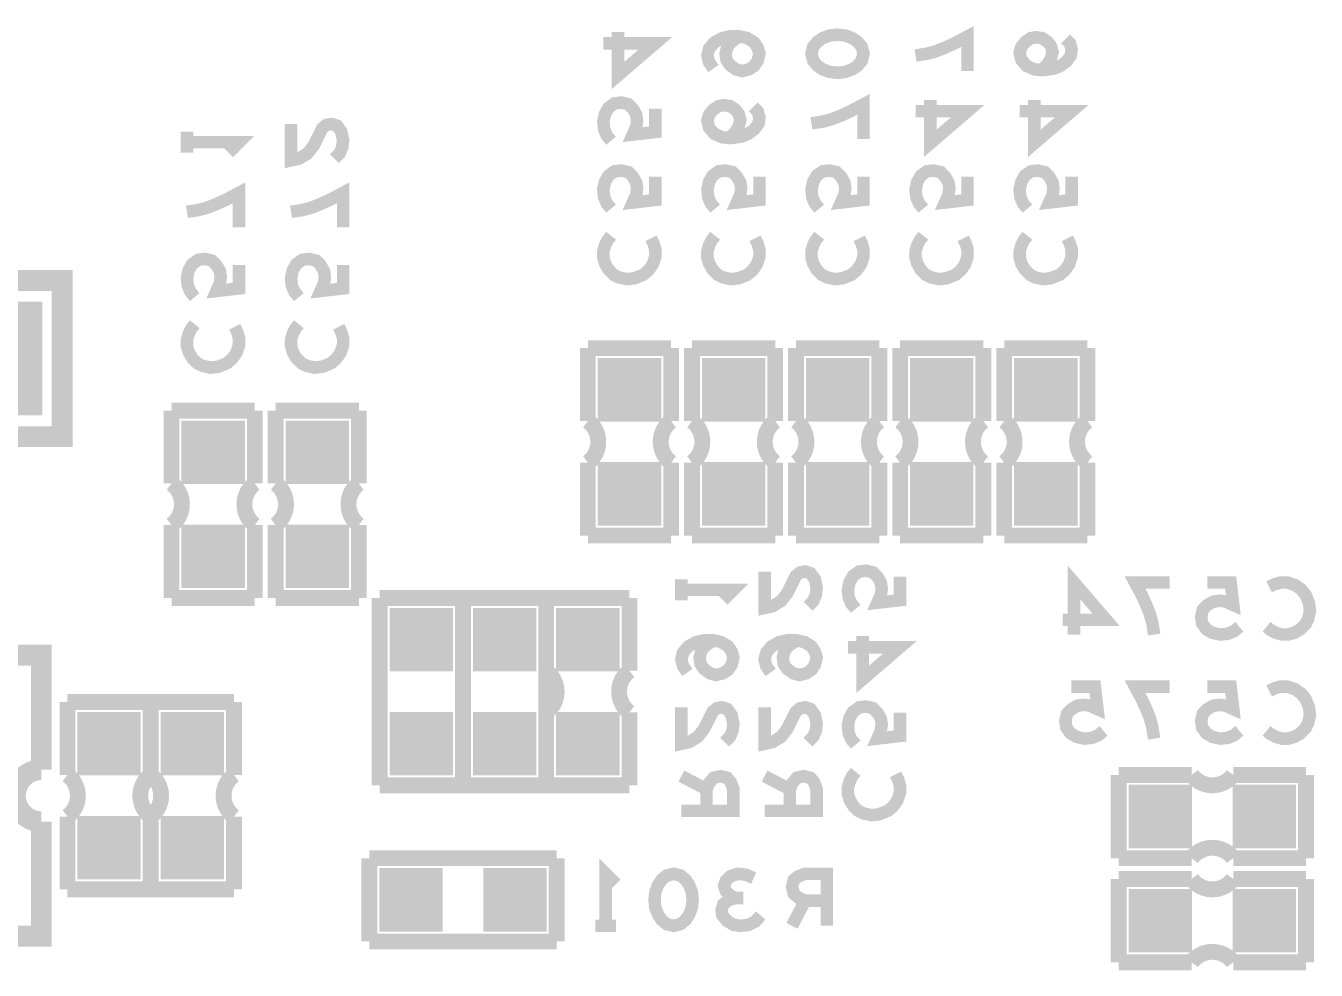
# Model space of a CAD drawing. Extents: x 0 to 200, y -10 to 130.
# Drawn here: x 22.2 to 34.6, y 21.32 to 30.4 of the extents above; entities that cross this region are included whole.
import ezdxf

# ---------------------------------------------------------------- set-up
doc = ezdxf.new("R2010")
doc.units = 0
doc.layers.get('0').update_dxf_attribs({"linetype": 'CONTINUOUS'})
doc.layers.add('MASK_BOTTOM_ART', color=6, linetype='CONTINUOUS')
doc.layers.add('SILK_BOTTOM_ART', color=5, linetype='CONTINUOUS')

# ---------------------------------------------------------------- blocks, each defined once
blk = doc.blocks.new('SQUARE_586')
blk.add_solid([(0.3048, 0.3048), (0.3048, -0.3048), (-0.3048, 0.3048), (-0.3048, -0.3048)])
blk = doc.blocks.new('RECTANGLE_563')
blk.add_solid([(0.4572, 0.5461), (0.4572, -0.5461), (-0.4572, 0.5461), (-0.4572, -0.5461)])

msp = doc.modelspace()

# ---------------------------------------------------------------- linework, layer by layer
at = {"layer": 'SILK_BOTTOM_ART'}
for points, const_width in [([(27.7483, 30.2286), (28.2483, 30.2286), (27.89, 29.9203), (27.89, 30.3369)], 0.12), ([(30.7483, 30.1119), (30.8566, 30.1286), (30.9483, 30.1536), (31.0316, 30.1869), (31.1233, 30.2286), (31.2483, 30.2953), (31.2483, 29.9619)], 0.12), ([(28.8066, 29.9869), (28.765, 30.0453), (28.7483, 30.1119), (28.765, 30.1786), (28.815, 30.2369), (28.89, 30.2786), (28.965, 30.2953), (29.0566, 30.2953), (29.1316, 30.2786), (29.1983, 30.2369), (29.2316, 30.1869), (29.2483, 30.1286), (29.2316, 30.0619), (29.1983, 30.0119), (29.1483, 29.9786), (29.0816, 29.9619), (29.0233, 29.9786), (28.965, 30.0203), (28.9316, 30.0703), (28.9233, 30.1286), (28.94, 30.1953), (28.9816, 30.2453), (29.0566, 30.2953)], 0.12), ([(30.2483, 30.1286), (30.2316, 30.0619), (30.19, 30.0119), (30.14, 29.9786), (30.0733, 29.9536), (29.9983, 29.9453), (29.9233, 29.9536), (29.8566, 29.9786), (29.8066, 30.0119), (29.765, 30.0619), (29.7483, 30.1286), (29.765, 30.1953), (29.8066, 30.2453), (29.8566, 30.2786), (29.9233, 30.3036), (29.9983, 30.3119), (30.0733, 30.3036), (30.14, 30.2786), (30.19, 30.2453), (30.2316, 30.1953), (30.2483, 30.1286)], 0.12), ([(31.9566, 29.9703), (32.015, 30.0286), (32.0483, 30.0786), (32.065, 30.1453), (32.0483, 30.2036), (32.015, 30.2453), (31.965, 30.2786), (31.9066, 30.2869), (31.8566, 30.2786), (31.8066, 30.2453), (31.765, 30.1953), (31.7483, 30.1369), (31.765, 30.0703), (31.815, 30.0119), (31.89, 29.9786), (31.9733, 29.9703), (32.0816, 29.9869), (32.14, 30.0119), (32.1983, 30.0536), (32.24, 30.1119), (32.2483, 30.1703), (32.2316, 30.2286), (32.19, 30.2703)], 0.12), ([(27.8233, 29.2929), (27.7816, 29.3429), (27.7566, 29.4012), (27.7483, 29.4762), (27.765, 29.5512), (27.7983, 29.6095), (27.8566, 29.6512), (27.9233, 29.6595), (27.99, 29.6429), (28.0316, 29.6012), (28.065, 29.5429), (28.0733, 29.4845), (28.065, 29.4262), (28.0316, 29.3512), (28.2483, 29.3762), (28.2483, 29.6012)], 0.12), ([(28.9566, 29.3179), (29.015, 29.3762), (29.0483, 29.4262), (29.065, 29.4929), (29.0483, 29.5512), (29.015, 29.5929), (28.965, 29.6262), (28.9066, 29.6345), (28.8566, 29.6262), (28.8066, 29.5929), (28.765, 29.5429), (28.7483, 29.4845), (28.765, 29.4179), (28.815, 29.3595), (28.89, 29.3262), (28.9733, 29.3179), (29.0816, 29.3345), (29.14, 29.3595), (29.1983, 29.4012), (29.24, 29.4595), (29.2483, 29.5179), (29.2316, 29.5762), (29.19, 29.6179)], 0.12), ([(29.7483, 29.4595), (29.8566, 29.4762), (29.9483, 29.5012), (30.0316, 29.5345), (30.1233, 29.5762), (30.2483, 29.6429), (30.2483, 29.3095)], 0.12), ([(30.7483, 29.5762), (31.2483, 29.5762), (30.89, 29.2679), (30.89, 29.6845)], 0.12), ([(31.7483, 29.5762), (32.2483, 29.5762), (31.89, 29.2679), (31.89, 29.6845)], 0.12), ([(25.165, 29.1203), (25.215, 29.1703), (25.24, 29.2286), (25.2483, 29.2953), (25.2316, 29.3786), (25.19, 29.4369), (25.14, 29.4536), (25.09, 29.4453), (25.0483, 29.4119), (24.965, 29.2453), (24.9066, 29.1703), (24.8233, 29.1203), (24.7483, 29.1036), (24.7483, 29.4536)], 0.12), ([(23.7483, 29.1786), (23.7483, 29.3786)], 0.12), ([(23.7483, 29.2786), (24.2483, 29.2786), (24.1483, 29.1786)], 0.12), ([(27.8233, 28.6405), (27.7816, 28.6905), (27.7566, 28.7488), (27.7483, 28.8238), (27.765, 28.8988), (27.7983, 28.9571), (27.8566, 28.9988), (27.9233, 29.0071), (27.99, 28.9905), (28.0316, 28.9488), (28.065, 28.8905), (28.0733, 28.8321), (28.065, 28.7738), (28.0316, 28.6988), (28.2483, 28.7238), (28.2483, 28.9488)], 0.12), ([(28.8233, 28.6405), (28.7816, 28.6905), (28.7566, 28.7488), (28.7483, 28.8238), (28.765, 28.8988), (28.7983, 28.9571), (28.8566, 28.9988), (28.9233, 29.0071), (28.99, 28.9905), (29.0316, 28.9488), (29.065, 28.8905), (29.0733, 28.8321), (29.065, 28.7738), (29.0316, 28.6988), (29.2483, 28.7238), (29.2483, 28.9488)], 0.12), ([(29.8233, 28.6405), (29.7816, 28.6905), (29.7566, 28.7488), (29.7483, 28.8238), (29.765, 28.8988), (29.7983, 28.9571), (29.8566, 28.9988), (29.9233, 29.0071), (29.99, 28.9905), (30.0316, 28.9488), (30.065, 28.8905), (30.0733, 28.8321), (30.065, 28.7738), (30.0316, 28.6988), (30.2483, 28.7238), (30.2483, 28.9488)], 0.12), ([(30.8233, 28.6405), (30.7816, 28.6905), (30.7566, 28.7488), (30.7483, 28.8238), (30.765, 28.8988), (30.7983, 28.9571), (30.8566, 28.9988), (30.9233, 29.0071), (30.99, 28.9905), (31.0316, 28.9488), (31.065, 28.8905), (31.0733, 28.8321), (31.065, 28.7738), (31.0316, 28.6988), (31.2483, 28.7238), (31.2483, 28.9488)], 0.12), ([(31.8233, 28.6405), (31.7816, 28.6905), (31.7566, 28.7488), (31.7483, 28.8238), (31.765, 28.8988), (31.7983, 28.9571), (31.8566, 28.9988), (31.9233, 29.0071), (31.99, 28.9905), (32.0316, 28.9488), (32.065, 28.8905), (32.0733, 28.8321), (32.065, 28.7738), (32.0316, 28.6988), (32.2483, 28.7238), (32.2483, 28.9488)], 0.12), ([(23.7483, 28.6095), (23.8566, 28.6262), (23.9483, 28.6512), (24.0316, 28.6845), (24.1233, 28.7262), (24.2483, 28.7929), (24.2483, 28.4595)], 0.12), ([(24.7483, 28.6095), (24.8566, 28.6262), (24.9483, 28.6512), (25.0316, 28.6845), (25.1233, 28.7262), (25.2483, 28.7929), (25.2483, 28.4595)], 0.12), ([(28.2066, 28.3547), (28.2316, 28.3047), (28.2483, 28.2464), (28.2483, 28.1797), (28.2233, 28.1047), (28.1816, 28.0464), (28.1316, 28.0047), (28.0483, 27.9714), (27.9733, 27.9631), (27.8983, 27.9797), (27.8483, 28.0047), (27.7983, 28.0547), (27.765, 28.1131), (27.7483, 28.1714), (27.7483, 28.2297), (27.765, 28.2881), (27.79, 28.3381), (27.8233, 28.3797)], 0.12), ([(29.2066, 28.3547), (29.2316, 28.3047), (29.2483, 28.2464), (29.2483, 28.1797), (29.2233, 28.1047), (29.1816, 28.0464), (29.1316, 28.0047), (29.0483, 27.9714), (28.9733, 27.9631), (28.8983, 27.9797), (28.8483, 28.0047), (28.7983, 28.0547), (28.765, 28.1131), (28.7483, 28.1714), (28.7483, 28.2297), (28.765, 28.2881), (28.79, 28.3381), (28.8233, 28.3797)], 0.12), ([(30.2066, 28.3547), (30.2316, 28.3047), (30.2483, 28.2464), (30.2483, 28.1797), (30.2233, 28.1047), (30.1816, 28.0464), (30.1316, 28.0047), (30.0483, 27.9714), (29.9733, 27.9631), (29.8983, 27.9797), (29.8483, 28.0047), (29.7983, 28.0547), (29.765, 28.1131), (29.7483, 28.1714), (29.7483, 28.2297), (29.765, 28.2881), (29.79, 28.3381), (29.8233, 28.3797)], 0.12), ([(31.2066, 28.3547), (31.2316, 28.3047), (31.2483, 28.2464), (31.2483, 28.1797), (31.2233, 28.1047), (31.1816, 28.0464), (31.1316, 28.0047), (31.0483, 27.9714), (30.9733, 27.9631), (30.8983, 27.9797), (30.8483, 28.0047), (30.7983, 28.0547), (30.765, 28.1131), (30.7483, 28.1714), (30.7483, 28.2297), (30.765, 28.2881), (30.79, 28.3381), (30.8233, 28.3797)], 0.12), ([(32.2066, 28.3547), (32.2316, 28.3047), (32.2483, 28.2464), (32.2483, 28.1797), (32.2233, 28.1047), (32.1816, 28.0464), (32.1316, 28.0047), (32.0483, 27.9714), (31.9733, 27.9631), (31.8983, 27.9797), (31.8483, 28.0047), (31.7983, 28.0547), (31.765, 28.1131), (31.7483, 28.1714), (31.7483, 28.2297), (31.765, 28.2881), (31.79, 28.3381), (31.8233, 28.3797)], 0.12), ([(23.8233, 27.7905), (23.7816, 27.8405), (23.7566, 27.8988), (23.7483, 27.9738), (23.765, 28.0488), (23.7983, 28.1071), (23.8566, 28.1488), (23.9233, 28.1571), (23.99, 28.1405), (24.0316, 28.0988), (24.065, 28.0405), (24.0733, 27.9821), (24.065, 27.9238), (24.0316, 27.8488), (24.2483, 27.8738), (24.2483, 28.0988)], 0.12), ([(24.8233, 27.7905), (24.7816, 27.8405), (24.7566, 27.8988), (24.7483, 27.9738), (24.765, 28.0488), (24.7983, 28.1071), (24.8566, 28.1488), (24.9233, 28.1571), (24.99, 28.1405), (25.0316, 28.0988), (25.065, 28.0405), (25.0733, 27.9821), (25.065, 27.9238), (25.0316, 27.8488), (25.2483, 27.8738), (25.2483, 28.0988)], 0.12), ([(21.45, 27.95), (22.55, 27.95), (22.55, 26.45), (21.45, 26.45), (21.45, 26.5)], 0.2), ([(24.2066, 27.5047), (24.2316, 27.4547), (24.2483, 27.3964), (24.2483, 27.3297), (24.2233, 27.2547), (24.1816, 27.1964), (24.1316, 27.1547), (24.0483, 27.1214), (23.9733, 27.1131), (23.8983, 27.1297), (23.8483, 27.1547), (23.7983, 27.2047), (23.765, 27.2631), (23.7483, 27.3214), (23.7483, 27.3797), (23.765, 27.4381), (23.79, 27.4881), (23.8233, 27.5297)], 0.12), ([(25.2066, 27.5047), (25.2316, 27.4547), (25.2483, 27.3964), (25.2483, 27.3297), (25.2233, 27.2547), (25.1816, 27.1964), (25.1316, 27.1547), (25.0483, 27.1214), (24.9733, 27.1131), (24.8983, 27.1297), (24.8483, 27.1547), (24.7983, 27.2047), (24.765, 27.2631), (24.7483, 27.3214), (24.7483, 27.3797), (24.765, 27.4381), (24.79, 27.4881), (24.8233, 27.5297)], 0.12), ([(28.4, 27.3), (27.6, 27.3)], 0.1524), ([(27.6, 27.3), (27.6, 26.6)], 0.1524), ([(28.4, 26.6), (28.4, 27.3)], 0.1524), ([(29.4, 27.3), (28.6, 27.3)], 0.1524), ([(28.6, 27.3), (28.6, 26.6)], 0.1524), ([(29.4, 26.6), (29.4, 27.3)], 0.1524), ([(30.4, 27.3), (29.6, 27.3)], 0.1524), ([(29.6, 27.3), (29.6, 26.6)], 0.1524), ([(30.4, 26.6), (30.4, 27.3)], 0.1524), ([(31.4, 27.3), (30.6, 27.3)], 0.1524), ([(30.6, 27.3), (30.6, 26.6)], 0.1524), ([(31.4, 26.6), (31.4, 27.3)], 0.1524), ([(32.4, 27.3), (31.6, 27.3)], 0.1524), ([(31.6, 27.3), (31.6, 26.6)], 0.1524), ([(32.4, 26.6), (32.4, 27.3)], 0.1524), ([(24.4, 26.7), (23.6, 26.7)], 0.1524), ([(23.6, 26.7), (23.6, 26)], 0.1524), ([(24.4, 26), (24.4, 26.7)], 0.1524), ([(25.4, 26.7), (24.6, 26.7)], 0.1524), ([(24.6, 26.7), (24.6, 26)], 0.1524), ([(25.4, 26), (25.4, 26.7)], 0.1524), ([(27.6, 26.2), (27.6, 25.5)], 0.1524), ([(28.4, 25.5), (28.4, 26.2)], 0.1524), ([(28.6, 26.2), (28.6, 25.5)], 0.1524), ([(29.4, 25.5), (29.4, 26.2)], 0.1524), ([(29.6, 26.2), (29.6, 25.5)], 0.1524), ([(30.4, 25.5), (30.4, 26.2)], 0.1524), ([(30.6, 26.2), (30.6, 25.5)], 0.1524), ([(31.4, 25.5), (31.4, 26.2)], 0.1524), ([(31.6, 26.2), (31.6, 25.5)], 0.1524), ([(32.4, 25.5), (32.4, 26.2)], 0.1524), ([(23.6, 25.6), (23.6, 24.9)], 0.1524), ([(24.4, 24.9), (24.4, 25.6)], 0.1524), ([(24.6, 25.6), (24.6, 24.9)], 0.1524), ([(25.4, 24.9), (25.4, 25.6)], 0.1524), ([(27.6, 25.5), (28.4, 25.5)], 0.1524), ([(28.6, 25.5), (29.4, 25.5)], 0.1524), ([(29.6, 25.5), (30.4, 25.5)], 0.1524), ([(30.6, 25.5), (31.4, 25.5)], 0.1524), ([(31.6, 25.5), (32.4, 25.5)], 0.1524), ([(29.715, 24.8203), (29.765, 24.8703), (29.79, 24.9286), (29.7983, 24.9953), (29.7816, 25.0786), (29.74, 25.1369), (29.69, 25.1536), (29.64, 25.1453), (29.5983, 25.1119), (29.515, 24.9453), (29.4566, 24.8703), (29.3733, 24.8203), (29.2983, 24.8036), (29.2983, 25.1536)], 0.12), ([(30.1733, 24.7953), (30.1316, 24.8453), (30.1066, 24.9036), (30.0983, 24.9786), (30.115, 25.0536), (30.1483, 25.1119), (30.2066, 25.1536), (30.2733, 25.1619), (30.34, 25.1453), (30.3816, 25.1036), (30.415, 25.0453), (30.4233, 24.9869), (30.415, 24.9286), (30.3816, 24.8536), (30.5983, 24.8786), (30.5983, 25.1036)], 0.12), ([(32.2714, 24.5483), (32.2714, 25.0483), (32.5797, 24.69), (32.1631, 24.69)], 0.12), ([(28.4983, 24.8786), (28.4983, 25.0786)], 0.12), ([(33.0405, 24.5483), (33.0238, 24.6566), (32.9988, 24.7483), (32.9655, 24.8316), (32.9238, 24.9233), (32.8571, 25.0483), (33.1905, 25.0483)], 0.12), ([(33.8595, 24.6233), (33.8095, 24.5816), (33.7512, 24.5566), (33.6762, 24.5483), (33.6012, 24.565), (33.5429, 24.5983), (33.5012, 24.6566), (33.4929, 24.7233), (33.5095, 24.79), (33.5512, 24.8316), (33.6095, 24.865), (33.6679, 24.8733), (33.7262, 24.865), (33.8012, 24.8316), (33.7762, 25.0483), (33.5512, 25.0483)], 0.12), ([(34.1453, 25.0066), (34.1953, 25.0316), (34.2536, 25.0483), (34.3203, 25.0483), (34.3953, 25.0233), (34.4536, 24.9816), (34.4953, 24.9316), (34.5286, 24.8483), (34.5369, 24.7733), (34.5203, 24.6983), (34.4953, 24.6483), (34.4453, 24.5983), (34.3869, 24.565), (34.3286, 24.5483), (34.2703, 24.5483), (34.2119, 24.565), (34.1619, 24.59), (34.1203, 24.6233)], 0.12), ([(23.6, 24.9), (24.4, 24.9)], 0.1524), ([(24.6, 24.9), (25.4, 24.9)], 0.1524), ([(25.6, 24.9), (25.6, 23.1)], 0.1524), ([(26.4, 24.9), (25.6, 24.9)], 0.1524), ([(26.4, 23.1), (26.4, 24.9)], 0.1524), ([(26.4, 24.9), (26.4, 23.1)], 0.1524), ([(27.2, 24.9), (26.4, 24.9)], 0.1524), ([(27.2, 23.1), (27.2, 24.9)], 0.1524), ([(27.2, 24.9), (27.2, 24.2)], 0.1524), ([(28, 24.9), (27.2, 24.9)], 0.1524), ([(28, 24.2), (28, 24.9)], 0.1524), ([(28.4983, 24.9786), (28.9983, 24.9786), (28.8983, 24.8786)], 0.12), ([(28.5566, 24.1845), (28.515, 24.2429), (28.4983, 24.3095), (28.515, 24.3762), (28.565, 24.4345), (28.64, 24.4762), (28.715, 24.4929), (28.8066, 24.4929), (28.8816, 24.4762), (28.9483, 24.4345), (28.9816, 24.3845), (28.9983, 24.3262), (28.9816, 24.2595), (28.9483, 24.2095), (28.8983, 24.1762), (28.8316, 24.1595), (28.7733, 24.1762), (28.715, 24.2179), (28.6816, 24.2679), (28.6733, 24.3262), (28.69, 24.3929), (28.7316, 24.4429), (28.8066, 24.4929)], 0.12), ([(29.3566, 24.1845), (29.315, 24.2429), (29.2983, 24.3095), (29.315, 24.3762), (29.365, 24.4345), (29.44, 24.4762), (29.515, 24.4929), (29.6066, 24.4929), (29.6816, 24.4762), (29.7483, 24.4345), (29.7816, 24.3845), (29.7983, 24.3262), (29.7816, 24.2595), (29.7483, 24.2095), (29.6983, 24.1762), (29.6316, 24.1595), (29.5733, 24.1762), (29.515, 24.2179), (29.4816, 24.2679), (29.4733, 24.3262), (29.49, 24.3929), (29.5316, 24.4429), (29.6066, 24.4929)], 0.12), ([(30.0983, 24.4262), (30.5983, 24.4262), (30.24, 24.1179), (30.24, 24.5345)], 0.12), ([(20.85, 23.25), (20.85, 24.35), (22.35, 24.35), (22.35, 23.25)], 0.2), ([(32.5547, 23.6233), (32.5047, 23.5816), (32.4464, 23.5566), (32.3714, 23.5483), (32.2964, 23.565), (32.2381, 23.5983), (32.1964, 23.6566), (32.1881, 23.7233), (32.2047, 23.79), (32.2464, 23.8316), (32.3047, 23.865), (32.3631, 23.8733), (32.4214, 23.865), (32.4964, 23.8316), (32.4714, 24.0483), (32.2464, 24.0483)], 0.12), ([(33.0405, 23.5483), (33.0238, 23.6566), (32.9988, 23.7483), (32.9655, 23.8316), (32.9238, 23.9233), (32.8571, 24.0483), (33.1905, 24.0483)], 0.12), ([(33.8595, 23.6233), (33.8095, 23.5816), (33.7512, 23.5566), (33.6762, 23.5483), (33.6012, 23.565), (33.5429, 23.5983), (33.5012, 23.6566), (33.4929, 23.7233), (33.5095, 23.79), (33.5512, 23.8316), (33.6095, 23.865), (33.6679, 23.8733), (33.7262, 23.865), (33.8012, 23.8316), (33.7762, 24.0483), (33.5512, 24.0483)], 0.12), ([(34.1453, 24.0066), (34.1953, 24.0316), (34.2536, 24.0483), (34.3203, 24.0483), (34.3953, 24.0233), (34.4536, 23.9816), (34.4953, 23.9316), (34.5286, 23.8483), (34.5369, 23.7733), (34.5203, 23.6983), (34.4953, 23.6483), (34.4453, 23.5983), (34.3869, 23.565), (34.3286, 23.5483), (34.2703, 23.5483), (34.2119, 23.565), (34.1619, 23.59), (34.1203, 23.6233)], 0.12), ([(23.4, 23.9), (22.6, 23.9)], 0.1524), ([(22.6, 23.9), (22.6, 23.2)], 0.1524), ([(23.4, 23.2), (23.4, 23.9)], 0.1524), ([(23.4, 23.9), (23.4, 23.2)], 0.1524), ([(24.2, 23.9), (23.4, 23.9)], 0.1524), ([(24.2, 23.2), (24.2, 23.9)], 0.1524), ([(27.2, 23.8), (27.2, 23.1)], 0.1524), ([(28, 23.1), (28, 23.8)], 0.1524), ([(28.915, 23.5155), (28.965, 23.5655), (28.99, 23.6238), (28.9983, 23.6905), (28.9816, 23.7738), (28.94, 23.8321), (28.89, 23.8488), (28.84, 23.8405), (28.7983, 23.8071), (28.715, 23.6405), (28.6566, 23.5655), (28.5733, 23.5155), (28.4983, 23.4988), (28.4983, 23.8488)], 0.12), ([(29.715, 23.5155), (29.765, 23.5655), (29.79, 23.6238), (29.7983, 23.6905), (29.7816, 23.7738), (29.74, 23.8321), (29.69, 23.8488), (29.64, 23.8405), (29.5983, 23.8071), (29.515, 23.6405), (29.4566, 23.5655), (29.3733, 23.5155), (29.2983, 23.4988), (29.2983, 23.8488)], 0.12), ([(30.1733, 23.4905), (30.1316, 23.5405), (30.1066, 23.5988), (30.0983, 23.6738), (30.115, 23.7488), (30.1483, 23.8071), (30.2066, 23.8488), (30.2733, 23.8571), (30.34, 23.8405), (30.3816, 23.7988), (30.415, 23.7405), (30.4233, 23.6821), (30.415, 23.6238), (30.3816, 23.5488), (30.5983, 23.5738), (30.5983, 23.7988)], 0.12), ([(28.4983, 22.8547), (28.9983, 22.8547), (28.9983, 23.0631), (28.9733, 23.1297), (28.94, 23.1714), (28.8733, 23.1881), (28.8066, 23.1714), (28.765, 23.1214), (28.74, 23.0631), (28.74, 22.8547)], 0.12), ([(28.74, 23.0631), (28.4983, 23.1881)], 0.12), ([(29.2983, 22.8547), (29.7983, 22.8547), (29.7983, 23.0631), (29.7733, 23.1297), (29.74, 23.1714), (29.6733, 23.1881), (29.6066, 23.1714), (29.565, 23.1214), (29.54, 23.0631), (29.54, 22.8547)], 0.12), ([(29.54, 23.0631), (29.2983, 23.1881)], 0.12), ([(30.5566, 23.2047), (30.5816, 23.1547), (30.5983, 23.0964), (30.5983, 23.0297), (30.5733, 22.9547), (30.5316, 22.8964), (30.4816, 22.8547), (30.3983, 22.8214), (30.3233, 22.8131), (30.2483, 22.8297), (30.1983, 22.8547), (30.1483, 22.9047), (30.115, 22.9631), (30.0983, 23.0214), (30.0983, 23.0797), (30.115, 23.1381), (30.14, 23.1881), (30.1733, 23.2297)], 0.12), ([(32.7, 23.2), (32.7, 22.4)], 0.1524), ([(33.4, 23.2), (32.7, 23.2)], 0.1524), ([(34.5, 23.2), (33.8, 23.2)], 0.1524), ([(34.5, 22.4), (34.5, 23.2)], 0.1524), ([(25.6, 23.1), (26.4, 23.1)], 0.1524), ([(26.4, 23.1), (27.2, 23.1)], 0.1524), ([(27.2, 23.1), (28, 23.1)], 0.1524), ([(22.35, 22.75), (22.35, 21.65), (20.85, 21.65), (20.85, 22.75), (20.9, 22.75)], 0.2), ([(22.6, 22.8), (22.6, 22.1)], 0.1524), ([(23.4, 22.1), (23.4, 22.8)], 0.1524), ([(23.4, 22.8), (23.4, 22.1)], 0.1524), ([(24.2, 22.1), (24.2, 22.8)], 0.1524), ([(25.5, 22.4), (25.5, 21.6)], 0.1524), ([(27.3, 22.4), (25.5, 22.4)], 0.1524), ([(27.3, 21.6), (27.3, 22.4)], 0.1524), ([(32.7, 22.4), (33.4, 22.4)], 0.1524), ([(33.8, 22.4), (34.5, 22.4)], 0.1524), ([(27.7714, 21.75), (27.7714, 22.25), (27.8714, 22.15)], 0.12), ([(28.4238, 22.25), (28.4905, 22.2333), (28.5405, 22.1917), (28.5738, 22.1417), (28.5988, 22.075), (28.6071, 22), (28.5988, 21.925), (28.5738, 21.8583), (28.5405, 21.8083), (28.4905, 21.7667), (28.4238, 21.75), (28.3571, 21.7667), (28.3071, 21.8083), (28.2738, 21.8583), (28.2488, 21.925), (28.2405, 22), (28.2488, 22.075), (28.2738, 22.1417), (28.3071, 22.1917), (28.3571, 22.2333), (28.4238, 22.25)], 0.12), ([(29.0179, 22.0167), (28.9679, 22.0417), (28.9262, 22.0833), (28.9095, 22.1333), (28.9262, 22.1833), (28.9679, 22.225), (29.0429, 22.25), (29.1179, 22.2417), (29.1929, 22.2083)], 0.12), ([(29.8953, 21.75), (29.8953, 22.25), (29.6869, 22.25), (29.6203, 22.225), (29.5786, 22.1917), (29.5619, 22.125), (29.5786, 22.0583), (29.6286, 22.0167), (29.6869, 21.9917), (29.8953, 21.9917)], 0.12), ([(32.7, 22.2), (32.7, 21.4)], 0.1524), ([(33.4, 22.2), (32.7, 22.2)], 0.1524), ([(34.5, 22.2), (33.8, 22.2)], 0.1524), ([(34.5, 21.4), (34.5, 22.2)], 0.1524), ([(22.6, 22.1), (23.4, 22.1)], 0.1524), ([(23.4, 22.1), (24.2, 22.1)], 0.1524), ([(29.2595, 21.85), (29.2095, 21.7917), (29.1429, 21.7583), (29.0679, 21.75), (29.0012, 21.7583), (28.9345, 21.8), (28.8929, 21.85), (28.8845, 21.9), (28.9012, 21.9583), (28.9595, 22), (29.0179, 22.0167), (29.0929, 22.0167)], 0.12), ([(29.6869, 21.9917), (29.5619, 21.75)], 0.12), ([(27.8714, 21.75), (27.6714, 21.75)], 0.12), ([(25.5, 21.6), (27.3, 21.6)], 0.1524), ([(32.7, 21.4), (33.4, 21.4)], 0.1524), ([(33.8, 21.4), (34.5, 21.4)], 0.1524)]:
    msp.add_lwpolyline(points, dxfattribs=dict(at, const_width=const_width))
for points, const_width in [([(27.6, 26.2, 0.5), (27.6, 26.6)], 0.1524), ([(28.4, 26.6, 0.5), (28.4, 26.2)], 0.1524), ([(28.6, 26.2, 0.5), (28.6, 26.6)], 0.1524), ([(29.4, 26.6, 0.5), (29.4, 26.2)], 0.1524), ([(29.6, 26.2, 0.5), (29.6, 26.6)], 0.1524), ([(30.4, 26.6, 0.5), (30.4, 26.2)], 0.1524), ([(30.6, 26.2, 0.5), (30.6, 26.6)], 0.1524), ([(31.4, 26.6, 0.5), (31.4, 26.2)], 0.1524), ([(31.6, 26.2, 0.5), (31.6, 26.6)], 0.1524), ([(32.4, 26.6, 0.5), (32.4, 26.2)], 0.1524), ([(23.6, 25.6, 0.5), (23.6, 26)], 0.1524), ([(24.4, 26, 0.5), (24.4, 25.6)], 0.1524), ([(24.6, 25.6, 0.5), (24.6, 26)], 0.1524), ([(25.4, 26, 0.5), (25.4, 25.6)], 0.1524), ([(27.2, 23.8, 0.5), (27.2, 24.2)], 0.1524), ([(28, 24.2, 0.5), (28, 23.8)], 0.1524), ([(22.35, 23.25, 1), (22.35, 22.75)], 0.2), ([(22.6, 22.8, 0.5), (22.6, 23.2)], 0.1524), ([(23.4, 23.2, 0.5), (23.4, 22.8)], 0.1524), ([(23.4, 22.8, 0.5), (23.4, 23.2)], 0.1524), ([(24.2, 23.2, 0.5), (24.2, 22.8)], 0.1524), ([(33.4, 23.2, 0.5), (33.8, 23.2)], 0.1524), ([(33.8, 22.4, 0.5), (33.4, 22.4)], 0.1524), ([(33.4, 22.2, 0.5), (33.8, 22.2)], 0.1524), ([(33.8, 21.4, 0.5), (33.4, 21.4)], 0.1524)]:
    msp.add_lwpolyline(points, format="xyb", dxfattribs=dict(at, const_width=const_width))

# ---------------------------------------------------------------- block references
at = {"layer": 'MASK_BOTTOM_ART'}
for name, p in [('RECTANGLE_563', (21.9, 27.2)), ('SQUARE_586', (28, 26.9)), ('SQUARE_586', (29, 26.9)), ('SQUARE_586', (30, 26.9)), ('SQUARE_586', (31, 26.9)), ('SQUARE_586', (32, 26.9)), ('SQUARE_586', (24, 26.3)), ('SQUARE_586', (25, 26.3)), ('SQUARE_586', (28, 25.9)), ('SQUARE_586', (29, 25.9)), ('SQUARE_586', (30, 25.9)), ('SQUARE_586', (31, 25.9)), ('SQUARE_586', (32, 25.9)), ('SQUARE_586', (24, 25.3)), ('SQUARE_586', (25, 25.3)), ('SQUARE_586', (26, 24.5)), ('SQUARE_586', (26.8, 24.5)), ('SQUARE_586', (27.6, 24.5)), ('SQUARE_586', (23, 23.5)), ('SQUARE_586', (23.8, 23.5)), ('SQUARE_586', (26, 23.5)), ('SQUARE_586', (26.8, 23.5)), ('SQUARE_586', (27.6, 23.5)), ('SQUARE_586', (33.1, 22.8)), ('SQUARE_586', (34.1, 22.8)), ('SQUARE_586', (23, 22.5)), ('SQUARE_586', (23.8, 22.5)), ('SQUARE_586', (25.9, 22)), ('SQUARE_586', (26.9, 22)), ('SQUARE_586', (33.1, 21.8)), ('SQUARE_586', (34.1, 21.8))]:
    msp.add_blockref(name, p, dxfattribs=at)

doc.saveas('drawing.dxf')
